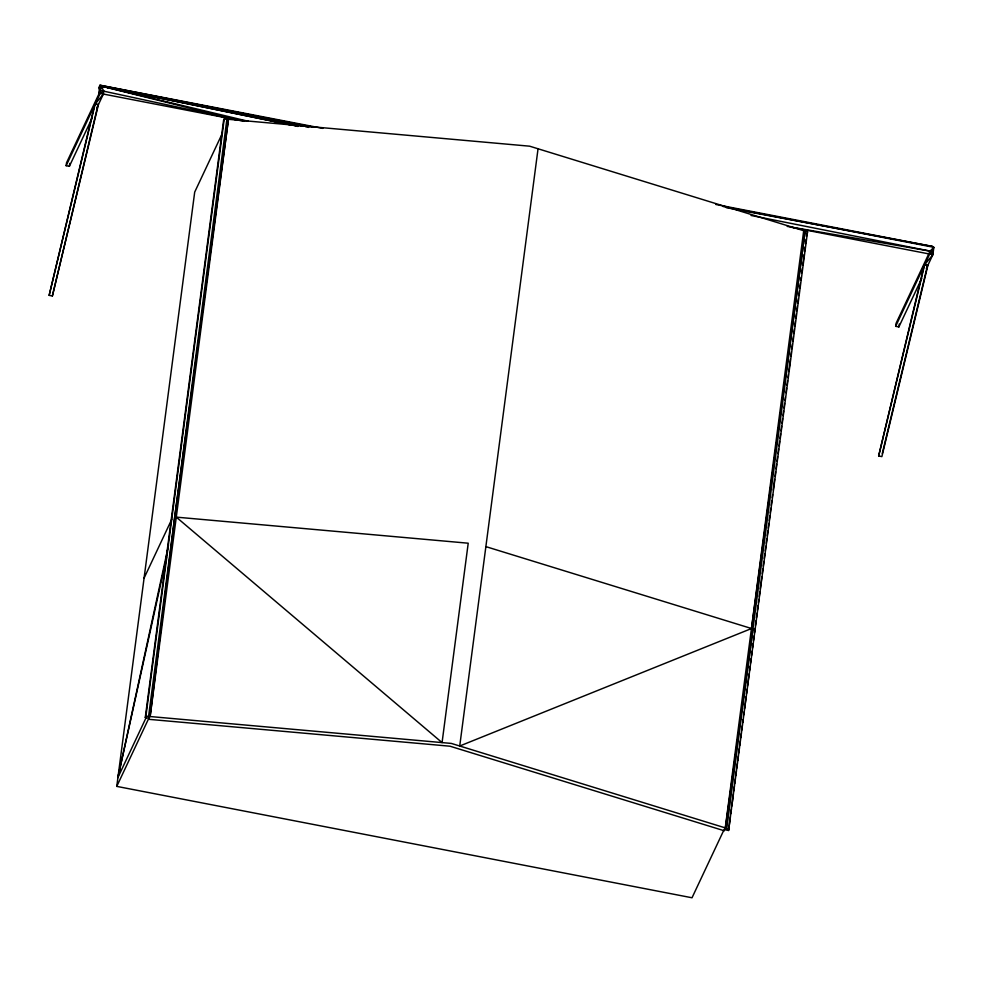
<?xml version="1.0" encoding="UTF-8"?>
<svg xmlns="http://www.w3.org/2000/svg" width="983" height="983" viewBox="0 0 983 983"><rect width="100%" height="100%" fill="white"/><g stroke="black" fill="none" stroke-linecap="round" stroke-linejoin="round"><path stroke-width="1.47" d="M150.129 716.533L174.716 516.997L228.449 119.299L529.64 146.184L805.126 231.128L726.818 828.362L451.32 743.418L148.568 716.398L226.889 119.164L228.449 119.299L150.129 716.533L145.914 716.165L145.275 717.529L149.293 718.303L148.814 719.323L450.005 746.208L724.078 830.709L724.557 829.689L728.587 830.475L807.535 231.877L803.713 230.686L725.196 828.337L729.226 829.111M49.15 295.355L95.167 104.038L98.398 104.628L52.369 295.981L49.15 295.355L94.515 105.439M91.935 118.39L69.375 166.324L66.156 165.697L66.537 162.748L100.549 90.485L238.316 120.184L101.126 86.062L99.369 89.797M52.369 295.981L97.735 106.066M69.375 166.324L69.756 163.375M313.442 127.176L101.126 86.062L100.155 93.434L66.156 165.697M96.838 107.958L103.375 94.061L103.768 91.112L101.126 86.062L194.462 104.591M723.623 830.61L692.02 897.774L116.768 786.388L194.695 192.103L222.428 133.16M145.275 717.529L223.596 120.295L224.235 118.943L226.913 119.459M145.914 716.165L224.235 118.943M148.814 719.323L149.011 717.848L116.768 786.388M538.045 148.789L459.725 746.011L751.54 628.518L805.126 231.128M724.078 830.709L724.274 829.234M728.587 830.475L730.381 816.799M730.774 813.752L731.377 809.193M731.77 806.158L733.367 793.994M733.76 790.959L734.362 786.4M734.756 783.365L735.358 778.806M735.763 775.759L736.353 771.2M736.759 768.165L737.348 763.607M737.754 760.572L738.344 756.013M738.749 752.966L739.339 748.407M739.744 745.372L740.346 740.813M740.74 737.766L741.342 733.207M741.735 730.172L742.337 725.614M742.73 722.579L743.136 719.531M743.726 714.973L744.131 711.938M744.524 708.903L746.122 696.738M746.515 693.703L747.117 689.144M747.51 686.097L749.107 673.945M749.513 670.91L750.103 666.351M750.508 663.304L751.098 658.745M751.504 655.71L752.093 651.151M752.499 648.116L753.101 643.558M753.494 640.511L754.096 635.952M754.489 632.917L755.091 628.358M755.485 625.311L756.087 620.752M756.48 617.717L757.082 613.159M757.475 610.124L758.077 605.565M758.471 602.518L758.876 599.483M759.269 596.448L759.871 591.889M760.264 588.842L761.862 576.689M762.267 573.642L762.857 569.083M763.263 566.048L763.852 561.49M764.258 558.455L764.848 553.896M765.253 550.849L765.843 546.29M766.249 543.255L766.851 538.696M767.244 535.661L767.846 531.09M768.239 528.055L768.841 523.497M769.234 520.462L769.836 515.903M770.23 512.856L770.832 508.297M771.225 505.262L771.827 500.703M772.22 497.668L772.626 494.621M773.228 490.062L774.616 479.434M775.022 476.386L775.612 471.828M776.017 468.793L776.607 464.234M777.012 461.187L777.602 456.628M778.008 453.593L778.597 449.034M779.003 445.999L779.605 441.441M779.998 438.393L780.6 433.835M780.994 430.8L781.596 426.241M781.989 423.194L782.591 418.635M782.984 415.6L783.586 411.041M783.979 408.006L784.581 403.448M784.975 400.4L785.38 397.365M785.982 392.807L786.572 388.248M786.978 385.213L787.567 380.654M787.973 377.607L788.366 374.572M788.771 371.537L790.357 359.373M790.762 356.337L791.352 351.779M791.757 348.732L792.347 344.173M792.753 341.138L793.355 336.579M793.748 333.544L794.35 328.986M794.743 325.938L795.345 321.38M795.739 318.345L796.341 313.786M796.734 310.739L797.336 306.18M797.729 303.145L798.331 298.586M798.724 295.551L799.326 290.993M799.732 287.945L800.322 283.387M800.727 280.352L801.12 277.317M801.723 272.758L802.312 268.199M802.718 265.152L804.106 254.511M804.512 251.476L805.102 246.917M805.507 243.882L806.109 239.324M806.502 236.276L807.535 231.877M878.655 455.977L924.684 264.648L927.903 265.25L881.874 456.604L878.655 455.977L924.02 266.049M921.771 278.3L898.88 326.934L895.66 326.319L896.054 323.37L929.402 252.496M898.88 326.934L899.261 323.997M895.66 326.319L929.672 254.044L930.053 251.107L933.85 247.311L723.033 206.491M725.393 827.919L752.953 628.96L485.872 546.622M146.307 717.234L117.923 777.541L168.486 545.54M117.923 777.541L166.557 557.398M882.267 453.654L927.239 266.676M302.715 126.205L101.126 86.062L98.792 94.221L99.971 85.226L322.829 128.38M98.619 88.101L99.971 85.226L227.982 110.501M144.071 578.139L171.804 519.208M932.105 254.216L933.272 251.722L932.093 251.034L933.85 247.311L932.879 254.671L926.342 268.568M103.375 94.061L95.167 104.038L98.386 104.653M103.768 91.112L100.155 93.434L244.177 121.314M929.672 254.044L933.272 251.722L751.024 215.461M174.716 516.997L468.215 543.206L442.067 742.595L176.276 517.132M930.053 251.107L787.211 226.385M726.24 207.659L732.274 208.789M735.284 209.354L932.695 246.475L715.857 204.489M790.332 227.073L932.879 254.671L924.684 264.648L927.891 265.275M231.005 111.091L253.589 115.552M265.643 117.935L273.176 119.422M295.76 123.883L298.771 124.472M197.472 105.193L209.514 107.589M217.034 109.076L220.045 109.678M232.086 112.062L235.109 112.664M305.725 126.807L308.736 127.397M248.33 121.302L101.126 86.062L298.218 126.377M101.126 86.062L291.988 125.185M294.986 125.799L297.996 126.414"/></g></svg>
